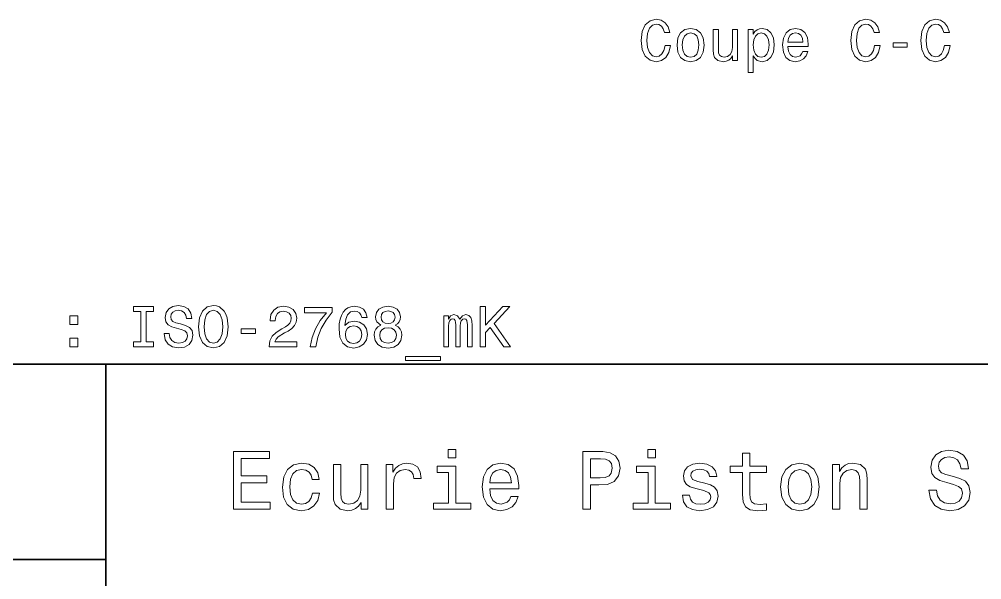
# Model space of a CAD drawing. Extents: x 0 to 420, y 0 to 297.
# Drawn here: x 277.5 to 361.1, y 51.2 to 100 of the extents above; entities that cross this region are included whole.
import ezdxf

# ---------------------------------------------------------------- set-up
doc = ezdxf.new("R2010")
doc.units = 0

msp = doc.modelspace()

# ---------------------------------------------------------------- linework, layer by layer
at = {"color": 7, "lineweight": 35}
for p, q in [((220, 70), (410, 70)), ((285, 10), (285, 70)), ((220, 53), (285, 53))]:
    msp.add_line(p, q, dxfattribs=at)
at = {"color": 7, "lineweight": 13}
for points in [[(333.611511, 97.684975), (333.510651, 97.261345), (333.344208, 96.958748), (333.112213, 96.772148), (332.839905, 96.711632), (332.512085, 96.802406), (332.254883, 97.074745), (332.083405, 97.518547), (332.027924, 98.13382), (332.083405, 98.744049), (332.249847, 99.192894), (332.50705, 99.465233), (332.839905, 99.56105), (333.08197, 99.51062), (333.288727, 99.369408), (333.450134, 99.142464), (333.561066, 98.829788), (334.040192, 98.829788), (333.888885, 99.308891), (333.626648, 99.672005), (333.268555, 99.898949), (332.839905, 99.979645), (332.305298, 99.853561), (331.89682, 99.500534), (331.634552, 98.920563), (331.543793, 98.13382), (331.634552, 97.347076), (331.89682, 96.767105), (332.305298, 96.409035), (332.839905, 96.288002), (333.308899, 96.38382), (333.687164, 96.651108), (333.954437, 97.089874), (334.095642, 97.684975)], [(351.827637, 97.684975), (351.726776, 97.261345), (351.560364, 96.958748), (351.328369, 96.772148), (351.05603, 96.711632), (350.72821, 96.802406), (350.471008, 97.074745), (350.299561, 97.518547), (350.24408, 98.13382), (350.299561, 98.744049), (350.465973, 99.192894), (350.723175, 99.465233), (351.05603, 99.56105), (351.298096, 99.51062), (351.504883, 99.369408), (351.66626, 99.142464), (351.777222, 98.829788), (352.256317, 98.829788), (352.105011, 99.308891), (351.842773, 99.672005), (351.484711, 99.898949), (351.05603, 99.979645), (350.521454, 99.853561), (350.112946, 99.500534), (349.850708, 98.920563), (349.759918, 98.13382), (349.850708, 97.347076), (350.112946, 96.767105), (350.521454, 96.409035), (351.05603, 96.288002), (351.525055, 96.38382), (351.90329, 96.651108), (352.170593, 97.089874), (352.311798, 97.684975)], [(357.899689, 97.684975), (357.798828, 97.261345), (357.632385, 96.958748), (357.400421, 96.772148), (357.128082, 96.711632), (356.800262, 96.802406), (356.54306, 97.074745), (356.371582, 97.518547), (356.316101, 98.13382), (356.371582, 98.744049), (356.538025, 99.192894), (356.795227, 99.465233), (357.128082, 99.56105), (357.370148, 99.51062), (357.576935, 99.369408), (357.738312, 99.142464), (357.849243, 98.829788), (358.328369, 98.829788), (358.177063, 99.308891), (357.914825, 99.672005), (357.556763, 99.898949), (357.128082, 99.979645), (356.593506, 99.853561), (356.184998, 99.500534), (355.922729, 98.920563), (355.83197, 98.13382), (355.922729, 97.347076), (356.184998, 96.767105), (356.593506, 96.409035), (357.128082, 96.288002), (357.597107, 96.38382), (357.975342, 96.651108), (358.242615, 97.089874), (358.38385, 97.684975)], [(334.655457, 97.735405), (334.736145, 97.120132), (334.96814, 96.666237), (335.336273, 96.38382), (335.830536, 96.288002), (336.319702, 96.38382), (336.687866, 96.661194), (336.919861, 97.115089), (337.005585, 97.735405), (336.919861, 98.350677), (336.687866, 98.809608), (336.319702, 99.08699), (335.830536, 99.187851), (335.336273, 99.08699), (334.96814, 98.804565), (334.736145, 98.350677)], [(335.109344, 97.740448), (335.154724, 98.194336), (335.295929, 98.522148), (335.522888, 98.723877), (335.830536, 98.794479), (336.133118, 98.723877), (336.360077, 98.527191), (336.501282, 98.194336), (336.551697, 97.740448), (336.501282, 97.281517), (336.360077, 96.948662), (336.133118, 96.746933), (335.830536, 96.681374), (335.522888, 96.746933), (335.295929, 96.948662), (335.154724, 97.281517)], [(339.910492, 99.092033), (339.466705, 99.092033), (339.466705, 97.528633), (339.41626, 97.16552), (339.27002, 96.903275), (339.04306, 96.74189), (338.745514, 96.69146), (338.508484, 96.731804), (338.357178, 96.852837), (338.271454, 97.059608), (338.251282, 97.352119), (338.251282, 99.092033), (337.807465, 99.092033), (337.807465, 97.311775), (337.822601, 96.953705), (337.918427, 96.656151), (338.210938, 96.38382), (338.679962, 96.288002), (338.932098, 96.323303), (339.148956, 96.414078), (339.335571, 96.570419), (339.486877, 96.797363), (339.486877, 96.38382), (339.910492, 96.38382)], [(341.277222, 98.673447), (341.277222, 99.092033), (340.833405, 99.092033), (340.833405, 95.334831), (341.277222, 95.334831), (341.277222, 96.797363), (341.433563, 96.560333), (341.610077, 96.403992), (342.053864, 96.288002), (342.477509, 96.38382), (342.810364, 96.67128), (343.027222, 97.125175), (343.10791, 97.740448), (343.027222, 98.350677), (342.810364, 98.804565), (342.477509, 99.08699), (342.053864, 99.187851), (341.811798, 99.157593), (341.605011, 99.061775), (341.428497, 98.900391)], [(341.97821, 96.686417), (341.680664, 96.751976), (341.463806, 96.953705), (341.327637, 97.281517), (341.282257, 97.740448), (341.327637, 98.194336), (341.463806, 98.522148), (341.680664, 98.718834), (341.97821, 98.789436), (342.250549, 98.718834), (342.467407, 98.517105), (342.603577, 98.189293), (342.654022, 97.740448), (342.603577, 97.28656), (342.467407, 96.953705), (342.250549, 96.751976)], [(344.282959, 97.609322), (346.058197, 97.609322), (346.063232, 97.816093), (345.982544, 98.396065), (345.760651, 98.829788), (345.407623, 99.092033), (344.938599, 99.187851), (344.479675, 99.08699), (344.126648, 98.804565), (343.899689, 98.345634), (343.819, 97.740448), (343.894653, 97.120132), (344.121582, 96.666237), (344.469574, 96.38382), (344.923462, 96.288002), (345.316833, 96.353561), (345.639587, 96.525032), (345.876648, 96.797363), (346.012787, 97.160477), (345.574036, 97.160477), (345.483276, 96.958748), (345.352142, 96.807449), (344.978943, 96.686417), (344.691467, 96.74189), (344.474609, 96.918404), (344.333405, 97.205864), (344.282959, 97.594193)], [(344.282959, 97.982521), (344.33844, 98.330505), (344.474609, 98.587708), (344.681396, 98.744049), (344.953735, 98.799522), (345.221008, 98.744049), (345.427795, 98.587708), (345.553864, 98.330505), (345.599243, 97.982521)], [(353.436432, 97.538719), (354.656891, 97.538719), (354.656891, 97.937134), (353.436432, 97.937134)], [(288.048248, 71.915161), (287.40271, 71.915161), (287.40271, 71.491531), (289.157745, 71.491531), (289.157745, 71.915161), (288.512207, 71.915161), (288.512207, 74.567902), (289.157745, 74.567902), (289.157745, 74.991531), (287.40271, 74.991531), (287.40271, 74.567902), (288.048248, 74.567902)], [(290.51944, 72.646431), (290.060486, 72.646431), (290.161377, 72.111847), (290.413513, 71.718475), (290.801849, 71.481445), (291.326355, 71.395714), (291.845795, 71.476402), (292.234131, 71.698303), (292.481262, 72.046288), (292.572021, 72.505219), (292.496368, 72.918762), (292.284546, 73.186058), (291.94162, 73.362572), (291.482697, 73.49369), (291.089325, 73.589516), (290.832092, 73.700462), (290.685852, 73.861847), (290.640472, 74.114014), (290.685852, 74.340958), (290.816986, 74.512428), (291.018707, 74.628418), (291.296082, 74.668762), (291.578491, 74.618332), (291.800415, 74.482162), (291.946655, 74.255219), (292.017273, 73.947586), (292.476196, 73.947586), (292.476196, 73.957672), (292.395508, 74.431732), (292.158478, 74.78476), (291.785278, 75.00666), (291.280945, 75.082306), (290.827057, 75.00666), (290.47403, 74.794846), (290.247101, 74.467033), (290.166412, 74.043404), (290.231964, 73.665161), (290.423615, 73.407959), (290.726196, 73.236488), (291.13974, 73.105362), (291.548248, 72.989372), (291.855896, 72.878418), (292.04248, 72.717033), (292.108032, 72.454788), (292.047546, 72.1875), (291.891174, 71.985771), (291.654175, 71.859688), (291.346527, 71.819344), (291.003571, 71.874817), (290.741333, 72.036201), (290.57489, 72.298447)], [(293.056183, 73.241531), (293.146973, 72.454788), (293.40921, 71.874817), (293.817688, 71.516747), (294.352295, 71.395714), (294.881836, 71.516747), (295.29538, 71.874817), (295.552582, 72.454788), (295.648376, 73.241531), (295.552582, 74.023232), (295.44162, 74.340958), (295.29538, 74.603203), (294.881836, 74.961273), (294.629669, 75.052048), (294.352295, 75.087357), (293.812653, 74.961273), (293.404175, 74.608246), (293.146973, 74.028275)], [(293.540344, 73.241531), (293.595795, 73.851761), (293.762238, 74.300606), (294.01944, 74.572945), (294.352295, 74.668762), (294.680084, 74.572945), (294.937317, 74.295563), (295.103729, 73.846718), (295.164246, 73.241531), (295.103729, 72.631302), (294.937317, 72.182457), (294.680084, 71.910118), (294.352295, 71.819344), (294.01944, 71.910118), (293.762238, 72.182457), (293.595795, 72.626259)], [(299.193787, 71.491531), (301.599426, 71.491531), (301.599426, 71.925247), (299.69812, 71.925247), (299.804016, 72.162277), (299.985596, 72.358963), (300.54538, 72.717033), (300.842926, 72.868332), (301.175781, 73.08519), (301.412811, 73.337357), (301.548981, 73.634903), (301.599426, 73.972801), (301.513672, 74.396431), (301.276642, 74.729286), (300.913513, 74.941101), (300.444519, 75.016747), (299.960358, 74.931015), (299.592224, 74.693977), (299.355164, 74.315742), (299.274475, 73.81646), (299.274475, 73.745857), (299.733398, 73.745857), (299.733398, 73.786201), (299.778809, 74.129143), (299.914978, 74.381302), (300.131836, 74.542686), (300.419312, 74.59816), (300.711792, 74.547729), (300.92865, 74.421646), (301.069885, 74.22496), (301.1203, 73.977844), (301.084991, 73.745857), (300.989197, 73.549171), (300.827789, 73.377701), (300.605896, 73.226402), (300.30835, 73.065018), (299.814117, 72.752335), (299.466125, 72.419487), (299.259338, 72.016029), (299.193787, 71.50666)], [(302.759338, 71.491531), (303.268738, 71.491531), (303.43515, 72.323662), (303.727661, 73.100319), (304.141205, 73.821503), (304.680817, 74.497292), (304.680817, 74.915886), (302.280243, 74.915886), (302.280243, 74.456947), (304.196686, 74.456947), (303.641907, 73.776115), (303.223328, 73.065018), (302.930817, 72.308533)], [(307.706757, 74.048447), (307.610962, 74.456947), (307.389038, 74.759544), (307.046112, 74.951187), (306.602295, 75.016747), (306.304749, 74.981445), (306.047546, 74.88562), (305.820587, 74.729286), (305.628967, 74.507385), (305.477661, 74.230003), (305.366699, 73.892105), (305.296112, 73.49369), (305.27594, 73.044846), (305.356628, 72.328705), (305.603729, 71.809258), (306.002136, 71.496574), (306.546814, 71.390663), (307.036011, 71.481445), (307.40921, 71.718475), (307.651306, 72.091675), (307.73703, 72.565742), (307.651306, 73.044846), (307.419312, 73.413002), (307.061218, 73.644989), (306.617432, 73.725677), (306.138306, 73.624817), (305.780243, 73.337357), (305.855896, 73.892105), (306.017273, 74.29052), (306.264404, 74.527557), (306.60733, 74.608246), (306.859497, 74.567902), (307.051147, 74.46199), (307.177216, 74.285477), (307.242798, 74.048447)], [(308.907043, 73.377701), (308.649841, 73.236488), (308.473328, 73.039803), (308.362396, 72.792686), (308.327087, 72.495132), (308.407776, 72.046288), (308.639771, 71.698303), (309.018005, 71.476402), (309.53241, 71.390663), (310.041779, 71.476402), (310.420013, 71.698303), (310.652008, 72.046288), (310.737732, 72.495132), (310.697388, 72.792686), (310.591492, 73.039803), (310.409943, 73.236488), (310.157776, 73.377701), (310.359497, 73.498734), (310.500732, 73.665161), (310.586456, 73.86689), (310.616699, 74.114014), (310.536011, 74.472076), (310.324219, 74.759544), (309.981262, 74.946144), (309.53241, 75.016747), (309.078522, 74.946144), (308.735596, 74.759544), (308.518738, 74.472076), (308.443085, 74.114014), (308.468292, 73.86689), (308.554016, 73.665161)], [(308.92218, 74.073662), (308.962524, 74.295563), (309.083557, 74.467033), (309.275208, 74.572945), (309.53241, 74.613289), (309.784576, 74.572945), (309.976227, 74.467033), (310.09726, 74.295563), (310.142639, 74.073662), (310.09726, 73.846718), (309.976227, 73.670204), (309.784576, 73.554214), (309.53241, 73.518906), (309.275208, 73.559258), (309.083557, 73.670204), (308.962524, 73.846718)], [(317.546112, 71.491531), (318.010101, 71.491531), (318.010101, 72.737206), (318.423645, 73.181015), (319.598694, 71.491531), (320.163544, 71.491531), (318.751434, 73.518906), (320.123199, 74.991531), (319.507935, 74.991531), (318.010101, 73.372658), (318.010101, 74.991531), (317.546112, 74.991531)], [(281.860199, 73.448303), (282.556183, 73.448303), (282.556183, 74.199745), (281.860199, 74.199745)], [(314.384003, 71.491531), (314.792511, 71.491531), (314.792511, 73.302048), (314.817719, 73.574387), (314.893372, 73.771072), (315.009369, 73.887062), (315.160675, 73.932457), (315.281708, 73.892105), (315.362396, 73.791245), (315.40274, 73.619774), (315.417877, 73.39283), (315.417877, 71.491531), (315.801147, 71.491531), (315.801147, 73.302048), (315.826355, 73.569344), (315.902008, 73.766029), (316.023071, 73.887062), (316.174347, 73.932457), (316.29538, 73.892105), (316.376099, 73.791245), (316.426514, 73.39283), (316.426514, 71.491531), (316.835022, 71.491531), (316.835022, 73.362572), (316.809814, 73.7509), (316.729126, 74.048447), (316.567719, 74.230003), (316.305481, 74.295563), (315.997833, 74.194702), (315.760803, 73.902191), (315.574219, 74.189659), (315.261536, 74.295563), (314.97406, 74.194702), (314.777374, 73.912277), (314.777374, 74.199745), (314.384003, 74.199745)], [(296.778076, 72.646431), (297.998535, 72.646431), (297.998535, 73.044846), (296.778076, 73.044846)], [(307.247833, 72.560699), (307.192352, 72.242973), (307.051147, 72.0009), (306.824188, 71.839516), (306.541779, 71.789085), (306.244232, 71.839516), (306.017273, 71.995857), (305.871033, 72.23793), (305.825623, 72.555649), (305.876068, 72.868332), (306.017273, 73.105362), (306.249268, 73.25666), (306.561951, 73.312134), (306.83429, 73.25666), (307.051147, 73.110405), (307.192352, 72.873375)], [(308.811218, 72.505219), (308.856628, 72.772514), (309.002869, 72.974243), (309.229828, 73.105362), (309.53241, 73.150757), (309.829956, 73.105362), (310.056915, 72.974243), (310.203156, 72.772514), (310.253601, 72.505219), (310.203156, 72.217758), (310.056915, 72.0009), (309.829956, 71.859688), (309.53241, 71.814301), (309.229828, 71.859688), (309.002869, 72.0009), (308.856628, 72.217758)], [(281.860199, 71.491531), (282.556183, 71.491531), (282.556183, 72.242973), (281.860199, 72.242973)], [(311.050415, 70.654358), (311.050415, 70.301331), (314.086456, 70.301331), (314.086456, 70.654358)], [(296.109497, 57.381123), (299.279541, 57.381123), (299.279541, 57.986309), (296.772339, 57.986309), (296.772339, 59.679394), (299.005768, 59.679394), (299.005768, 60.277374), (296.772339, 60.277374), (296.772339, 61.775936), (299.221893, 61.775936), (299.221893, 62.381123), (296.109497, 62.381123)], [(315.439484, 62.554031), (314.76944, 62.554031), (314.76944, 61.833572), (315.439484, 61.833572)], [(326.462524, 57.381123), (327.125366, 57.381123), (327.125366, 59.492073), (327.860229, 59.492073), (328.602295, 59.528095), (329.193085, 59.780258), (329.574921, 60.270172), (329.70462, 60.940201), (329.60376, 61.559795), (329.315552, 62.013687), (328.840057, 62.287464), (328.19165, 62.381123), (326.462524, 62.381123)], [(332.788177, 62.554031), (332.118164, 62.554031), (332.118164, 61.833572), (332.788177, 61.833572)], [(340.353027, 60.579971), (340.353027, 58.64193), (340.39624, 58.015129), (340.597992, 57.582851), (341.001434, 57.330688), (341.685883, 57.244236), (342.43515, 57.280258), (342.43515, 57.827808), (341.887604, 57.78458), (341.390503, 57.842216), (341.123932, 58.022331), (341.008636, 58.324928), (340.98703, 58.75), (340.98703, 60.579971), (342.43515, 60.579971), (342.43515, 61.120316), (340.98703, 61.120316), (340.98703, 62.251438), (340.353027, 62.251438), (340.353027, 61.120316), (339.257935, 61.120316), (339.257935, 60.579971)], [(357.20462, 59.030979), (356.549011, 59.030979), (356.693085, 58.267288), (357.053314, 57.70533), (357.608063, 57.366714), (358.357361, 57.244236), (359.099426, 57.359509), (359.654175, 57.67651), (360.007202, 58.17363), (360.136902, 58.82925), (360.028809, 59.420029), (359.726227, 59.801872), (359.236328, 60.054031), (358.580688, 60.241352), (358.018738, 60.378242), (357.651306, 60.536743), (357.442383, 60.767288), (357.377533, 61.127522), (357.442383, 61.451729), (357.6297, 61.696686), (357.917877, 61.862389), (358.314117, 61.920029), (358.71759, 61.84798), (359.034576, 61.653458), (359.24353, 61.32925), (359.344391, 60.889767), (360, 60.889767), (360, 60.904179), (359.884735, 61.581409), (359.546112, 62.085732), (359.01297, 62.402737), (358.292511, 62.510807), (357.644104, 62.402737), (357.139771, 62.100143), (356.815552, 61.631844), (356.700287, 61.026657), (356.793945, 60.486309), (357.067719, 60.118874), (357.5, 59.873917), (358.09079, 59.6866), (358.674347, 59.520893), (359.113831, 59.362389), (359.380402, 59.131844), (359.47406, 58.757202), (359.387604, 58.375359), (359.164276, 58.087173), (358.825653, 57.907059), (358.386169, 57.849422), (357.896271, 57.928673), (357.521606, 58.159222), (357.283875, 58.533859)], [(302.932281, 59.967579), (303.559082, 59.967579), (303.429382, 60.543945), (303.119598, 60.997837), (302.636871, 61.278816), (302.010071, 61.386887), (301.318451, 61.242794), (300.792511, 60.839336), (300.46109, 60.183716), (300.345825, 59.304752), (300.453888, 58.432995), (300.778107, 57.78458), (301.289612, 57.381123), (301.988464, 57.244236), (302.608063, 57.352303), (303.09079, 57.6549), (303.42218, 58.130402), (303.566284, 58.764408), (302.96109, 58.764408), (302.853027, 58.36095), (302.651306, 58.058357), (302.363098, 57.871037), (302.010071, 57.8134), (301.570618, 57.907059), (301.253601, 58.195244), (301.059082, 58.663544), (300.994232, 59.326366), (301.059082, 59.974781), (301.260803, 60.443081), (301.585022, 60.731266), (302.010071, 60.83213), (302.384735, 60.767288), (302.66571, 60.601585), (302.853027, 60.327808)], [(307.788177, 61.25), (307.154175, 61.25), (307.154175, 59.016571), (307.082123, 58.497837), (306.873199, 58.123196), (306.548981, 57.892651), (306.123901, 57.820602), (305.785309, 57.878242), (305.569153, 58.051151), (305.446686, 58.346542), (305.417877, 58.764408), (305.417877, 61.25), (304.783875, 61.25), (304.783875, 58.706772), (304.805481, 58.195244), (304.942352, 57.770172), (305.360229, 57.381123), (306.030243, 57.244236), (306.390503, 57.294666), (306.700287, 57.424351), (306.966858, 57.647694), (307.182983, 57.971901), (307.182983, 57.381123), (307.788177, 57.381123)], [(309.380402, 57.381123), (310.014404, 57.381123), (310.014404, 59.592937), (310.079254, 60.12608), (310.273773, 60.507923), (310.59079, 60.738472), (311.015839, 60.817722), (311.332855, 60.767288), (311.570618, 60.623199), (311.714691, 60.378242), (311.765137, 60.046829), (312.406342, 60.046829), (312.319885, 60.630402), (312.082123, 61.048271), (311.685883, 61.30043), (311.145538, 61.386887), (310.778107, 61.32925), (310.46109, 61.185158), (310.180115, 60.940201), (309.956757, 60.608788), (309.956757, 61.25), (309.380402, 61.25)], [(315.417877, 57.914265), (315.417877, 61.120316), (313.789612, 61.120316), (313.789612, 60.579971), (314.783875, 60.579971), (314.783875, 57.914265), (313.48703, 57.914265), (313.48703, 57.381123), (316.729095, 57.381123), (316.729095, 57.914265)], [(318.371765, 59.131844), (320.907776, 59.131844), (320.914978, 59.427231), (320.799713, 60.255764), (320.482697, 60.875359), (319.978394, 61.25), (319.30835, 61.386887), (318.65274, 61.242794), (318.148407, 60.839336), (317.824219, 60.183716), (317.708923, 59.319164), (317.816986, 58.432995), (318.141205, 57.78458), (318.638336, 57.381123), (319.286743, 57.244236), (319.848694, 57.337894), (320.309784, 57.582851), (320.648407, 57.971901), (320.842926, 58.490631), (320.216125, 58.490631), (320.086456, 58.20245), (319.899139, 57.986309), (319.365997, 57.8134), (318.955322, 57.892651), (318.645538, 58.14481), (318.443787, 58.555473), (318.371765, 59.110229)], [(328.011536, 61.76873), (328.443787, 61.725502), (328.760803, 61.588615), (328.94812, 61.336452), (329.01297, 60.940201), (328.940918, 60.522331), (328.746399, 60.270172), (328.414978, 60.140488), (327.96109, 60.104465), (327.125366, 60.104465), (327.125366, 61.76873)], [(332.766571, 57.914265), (332.766571, 61.120316), (331.138336, 61.120316), (331.138336, 60.579971), (332.132568, 60.579971), (332.132568, 57.914265), (330.835724, 57.914265), (330.835724, 57.381123), (334.07782, 57.381123), (334.07782, 57.914265)], [(337.060516, 59.636166), (336.44812, 59.780258), (335.994232, 59.945965), (335.842926, 60.28458), (335.886169, 60.522331), (336.037476, 60.695244), (336.28241, 60.803314), (336.635437, 60.846542), (336.97406, 60.803314), (337.240631, 60.67363), (337.413544, 60.479107), (337.485596, 60.219738), (338.105194, 60.219738), (338.105194, 60.23415), (337.997131, 60.70245), (337.701721, 61.069885), (337.240631, 61.30043), (336.635437, 61.386887), (336.023041, 61.30043), (335.576355, 61.062679), (335.29538, 60.709652), (335.208923, 60.262966), (335.273773, 59.830688), (335.475494, 59.528095), (335.806915, 59.311958), (336.289612, 59.16066), (336.995667, 58.987751), (337.427948, 58.807636), (337.543213, 58.663544), (337.586456, 58.447407), (337.521606, 58.180836), (337.348694, 57.979107), (337.067719, 57.849422), (336.693085, 57.806194), (336.296814, 57.849422), (336.008636, 58.000721), (335.814117, 58.245674), (335.734863, 58.584293), (335.122467, 58.584293), (335.223328, 58.007923), (335.518738, 57.590057), (335.98703, 57.337894), (336.635437, 57.244236), (337.312683, 57.337894), (337.809814, 57.590057), (338.112396, 57.993515), (338.220459, 58.519451), (338.141205, 58.973343), (337.917877, 59.283138), (337.550415, 59.484871)], [(343.65274, 59.311958), (343.768005, 58.432995), (344.099426, 57.78458), (344.625366, 57.381123), (345.331421, 57.244236), (346.030273, 57.381123), (346.556213, 57.777374), (346.887604, 58.425793), (347.010101, 59.311958), (346.887604, 60.190922), (346.556213, 60.846542), (346.030273, 61.242794), (345.331421, 61.386887), (344.625366, 61.242794), (344.099426, 60.839336), (343.768005, 60.190922)], [(348.177246, 57.381123), (348.811249, 57.381123), (348.811249, 59.614552), (348.876099, 60.12608), (349.085022, 60.500717), (349.409241, 60.731266), (349.841492, 60.817722), (350.187317, 60.745674), (350.403473, 60.551151), (350.511536, 60.226944), (350.547546, 59.794666), (350.547546, 57.381123), (351.181549, 57.381123), (351.181549, 59.924351), (351.15274, 60.435879), (351.023071, 60.86095), (350.597992, 61.25), (349.93515, 61.386887), (349.567719, 61.336452), (349.257935, 61.199566), (348.991364, 60.969017), (348.78241, 60.659222), (348.78241, 61.25), (348.177246, 61.25)], [(318.371765, 59.664986), (318.451019, 60.162102), (318.645538, 60.529537), (318.940918, 60.75288), (319.329956, 60.83213), (319.711823, 60.75288), (320.007202, 60.529537), (320.187317, 60.162102), (320.252167, 59.664986)], [(344.301147, 59.319164), (344.365997, 59.967579), (344.567719, 60.435879), (344.891937, 60.72406), (345.331421, 60.824928), (345.763702, 60.72406), (346.087891, 60.443081), (346.289612, 59.967579), (346.361664, 59.319164), (346.289612, 58.663544), (346.087891, 58.188038), (345.763702, 57.899853), (345.331421, 57.806194), (344.891937, 57.899853), (344.567719, 58.188038), (344.365997, 58.663544)]]:
    msp.add_lwpolyline(points, close=True, dxfattribs=at)

doc.saveas('drawing.dxf')
